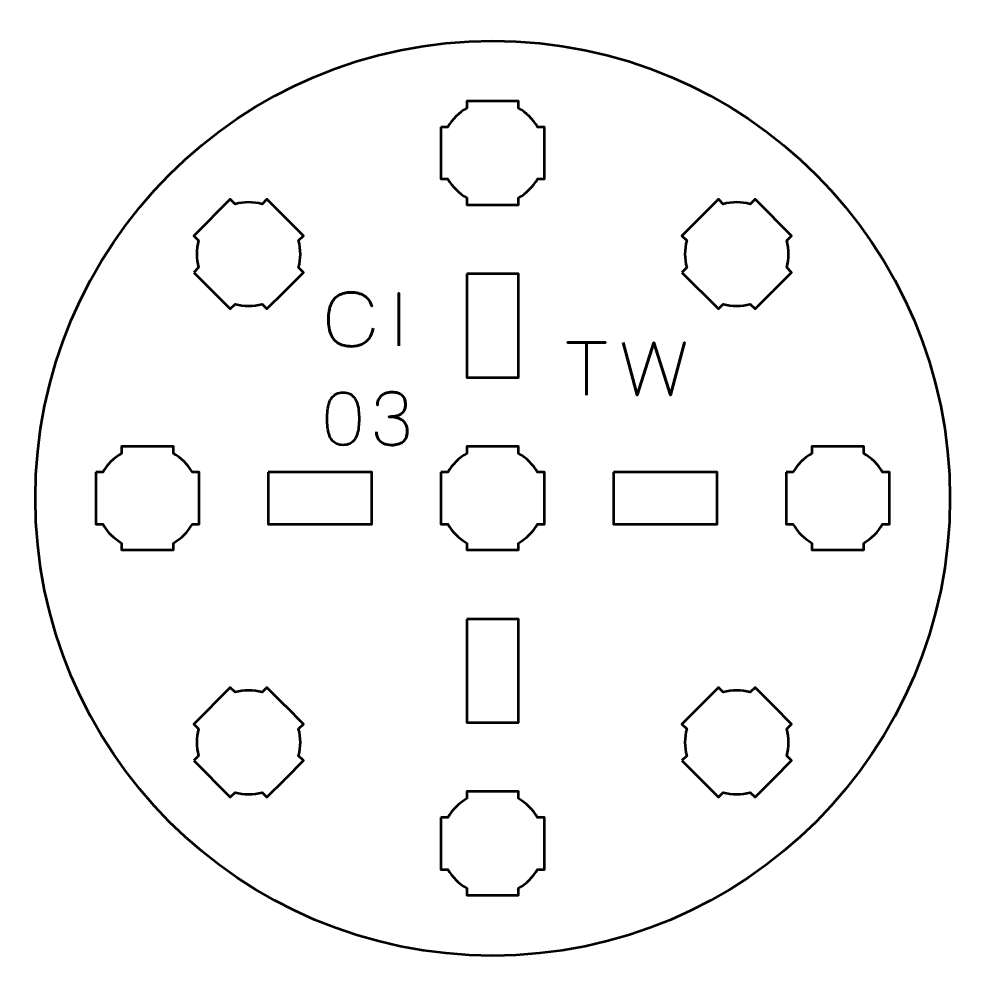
# Model space of a CAD drawing. Header units: centimetres. Extents: x -21 to 0, y -29.7 to 0.
# Drawn here: x -17.14 to -11.6, y -17.19 to -11.67 of the extents above; entities that cross this region are included whole.
import ezdxf

# ---------------------------------------------------------------- set-up
doc = ezdxf.new("R2010")
doc.units = ezdxf.units.CM
doc.header["$MEASUREMENT"] = 0
doc.layers.add('Layer 1', color=7, linetype='Continuous')

msp = doc.modelspace()

# ---------------------------------------------------------------- linework, layer by layer
at = {"layer": 'Layer 1', "color": 3, "lineweight": 53}
msp.add_ellipse((-14.40001, -14.44997), major_axis=(0, 2.65), ratio=1, dxfattribs=at)
at = {"layer": 'Layer 1', "color": 1, "lineweight": 53}
msp.add_open_spline([(-21.00003, -29.19995), (-21.00003, -29.19995), (-21.00003, -2.29992), (-21.00003, -2.29992), (-21.00003, -2.29992), (-21.00003, -2.21709), (-20.93286, -2.14992), (-20.85003, -2.14992), (-20.85003, -2.14992), (-20.7672, -2.14992), (-20.70003, -2.08275), (-20.70003, -1.99992), (-20.70003, -1.99992), (-20.70003, -1.91709), (-20.7672, -1.84992), (-20.85003, -1.84992), (-20.85003, -1.84992), (-20.93286, -1.84992), (-21.00003, -1.78275), (-21.00003, -1.69992), (-21.00003, -1.69992), (-21.00003, -1.61709), (-20.93286, -1.54992), (-20.85003, -1.54992), (-20.85003, -1.54992), (-20.7672, -1.54992), (-20.70003, -1.48275), (-20.70003, -1.39992), (-20.70003, -1.39992), (-20.70003, -1.31709), (-20.7672, -1.24992), (-20.85003, -1.24992), (-20.85003, -1.24992), (-20.93286, -1.24992), (-21.00003, -1.18275), (-21.00003, -1.09992), (-21.00003, -1.09992), (-21.00003, -1.09992), (-21.00003, -0.49992), (-21.00003, -0.49992), (-21.00003, -0.49992), (-21.00003, -0.22295), (-20.77694, 0.00004), (-20.49994, 0.00004), (-20.49994, 0.00004), (-20.49994, 0.00004), (-0.50008, 0.00004), (-0.50008, 0.00004), (-0.50008, 0.00004), (-0.22294, 0.00004), (0.00002, -0.22295), (0.00002, -0.49992), (0.00002, -0.49992), (0.00002, -0.49992), (0.00002, -29.19995), (0.00002, -29.19995), (0.00002, -29.19995), (0.00002, -29.47695), (-0.22294, -29.70004), (-0.50008, -29.70004), (-0.50008, -29.70004), (-0.50008, -29.70004), (-20.49994, -29.70004), (-20.49994, -29.70004), (-20.49994, -29.70004), (-20.77694, -29.70004), (-21.00003, -29.47695), (-21.00003, -29.19995)], degree=3, knots=[0, 0, 0, 0, 0.0588235, 0.0588235, 0.0588235, 0.0588235, 0.1176471, 0.1176471, 0.1176471, 0.1176471, 0.1764706, 0.1764706, 0.1764706, 0.1764706, 0.2352941, 0.2352941, 0.2352941, 0.2352941, 0.2941176, 0.2941176, 0.2941176, 0.2941176, 0.3529412, 0.3529412, 0.3529412, 0.3529412, 0.4117647, 0.4117647, 0.4117647, 0.4117647, 0.4705882, 0.4705882, 0.4705882, 0.4705882, 0.5294118, 0.5294118, 0.5294118, 0.5294118, 0.5882353, 0.5882353, 0.5882353, 0.5882353, 0.6470588, 0.6470588, 0.6470588, 0.6470588, 0.7058824, 0.7058824, 0.7058824, 0.7058824, 0.7647059, 0.7647059, 0.7647059, 0.7647059, 0.8235294, 0.8235294, 0.8235294, 0.8235294, 0.8823529, 0.8823529, 0.8823529, 0.8823529, 0.9411765, 0.9411765, 0.9411765, 0.9411765, 1, 1, 1, 1], dxfattribs=at)
at = {"layer": 'Layer 1', "lineweight": 53}
for points, knots in [([(-14.70001, -12.29991), (-14.70001, -12.29991), (-14.65981, -12.29991), (-14.65981, -12.29991), (-14.65981, -12.29991), (-14.63348, -12.25439), (-14.59552, -12.21646), (-14.55001, -12.19013), (-14.55001, -12.19013), (-14.55001, -12.19013), (-14.55001, -12.14991), (-14.55001, -12.14991), (-14.55001, -12.14991), (-14.55001, -12.14991), (-14.25001, -12.14991), (-14.25001, -12.14991), (-14.25001, -12.14991), (-14.25001, -12.14991), (-14.25001, -12.1901), (-14.25001, -12.1901), (-14.25001, -12.1901), (-14.20448, -12.21643), (-14.16649, -12.25438), (-14.14013, -12.29991), (-14.14013, -12.29991), (-14.14013, -12.29991), (-14.10001, -12.29991), (-14.10001, -12.29991), (-14.10001, -12.29991), (-14.10001, -12.29991), (-14.10001, -12.44533), (-14.10001, -12.44533), (-14.10001, -12.44533), (-14.10001, -12.44533), (-14.09995, -12.44998), (-14.09995, -12.44998), (-14.09995, -12.44998), (-14.09995, -12.44998), (-14.10001, -12.45462), (-14.10001, -12.45462), (-14.10001, -12.45462), (-14.10001, -12.45462), (-14.10001, -12.59991), (-14.10001, -12.59991), (-14.10001, -12.59991), (-14.10001, -12.59991), (-14.14008, -12.59991), (-14.14008, -12.59991), (-14.14008, -12.59991), (-14.16643, -12.64548), (-14.20443, -12.68349), (-14.25001, -12.70985), (-14.25001, -12.70985), (-14.25001, -12.70985), (-14.25001, -12.74991), (-14.25001, -12.74991), (-14.25001, -12.74991), (-14.25001, -12.74991), (-14.39329, -12.74991), (-14.39329, -12.74991), (-14.39329, -12.74991), (-14.39329, -12.74991), (-14.39996, -12.74999), (-14.39996, -12.74999), (-14.39996, -12.74999), (-14.39996, -12.74999), (-14.40664, -12.74991), (-14.40664, -12.74991), (-14.40664, -12.74991), (-14.40664, -12.74991), (-14.55001, -12.74991), (-14.55001, -12.74991), (-14.55001, -12.74991), (-14.55001, -12.74991), (-14.55001, -12.70981), (-14.55001, -12.70981), (-14.55001, -12.70981), (-14.59555, -12.68345), (-14.63353, -12.64546), (-14.65986, -12.59991), (-14.65986, -12.59991), (-14.65986, -12.59991), (-14.70001, -12.59991), (-14.70001, -12.59991), (-14.70001, -12.59991), (-14.70001, -12.59991), (-14.70001, -12.29991), (-14.70001, -12.29991)], [0, 0, 0, 0, 0.0454545, 0.0454545, 0.0454545, 0.0454545, 0.0909091, 0.0909091, 0.0909091, 0.0909091, 0.1363636, 0.1363636, 0.1363636, 0.1363636, 0.1818182, 0.1818182, 0.1818182, 0.1818182, 0.2272727, 0.2272727, 0.2272727, 0.2272727, 0.2727273, 0.2727273, 0.2727273, 0.2727273, 0.3181818, 0.3181818, 0.3181818, 0.3181818, 0.3636364, 0.3636364, 0.3636364, 0.3636364, 0.4090909, 0.4090909, 0.4090909, 0.4090909, 0.4545455, 0.4545455, 0.4545455, 0.4545455, 0.5, 0.5, 0.5, 0.5, 0.5454545, 0.5454545, 0.5454545, 0.5454545, 0.5909091, 0.5909091, 0.5909091, 0.5909091, 0.6363636, 0.6363636, 0.6363636, 0.6363636, 0.6818182, 0.6818182, 0.6818182, 0.6818182, 0.7272727, 0.7272727, 0.7272727, 0.7272727, 0.7727273, 0.7727273, 0.7727273, 0.7727273, 0.8181818, 0.8181818, 0.8181818, 0.8181818, 0.8636364, 0.8636364, 0.8636364, 0.8636364, 0.9090909, 0.9090909, 0.9090909, 0.9090909, 0.9545455, 0.9545455, 0.9545455, 0.9545455, 1, 1, 1, 1]), ([(-16.13244, -13.1418), (-16.13244, -13.1418), (-16.10402, -13.11337), (-16.10402, -13.11337), (-16.10402, -13.11337), (-16.11758, -13.06256), (-16.11756, -13.0089), (-16.104, -12.9581), (-16.104, -12.9581), (-16.104, -12.9581), (-16.13244, -12.92966), (-16.13244, -12.92966), (-16.13244, -12.92966), (-16.13244, -12.92966), (-15.92031, -12.71753), (-15.92031, -12.71753), (-15.92031, -12.71753), (-15.92031, -12.71753), (-15.89189, -12.74595), (-15.89189, -12.74595), (-15.89189, -12.74595), (-15.84108, -12.73237), (-15.78738, -12.73235), (-15.73655, -12.7459), (-15.73655, -12.7459), (-15.73655, -12.7459), (-15.70818, -12.71753), (-15.70818, -12.71753), (-15.70818, -12.71753), (-15.70818, -12.71753), (-15.60535, -12.82036), (-15.60535, -12.82036), (-15.60535, -12.82036), (-15.60535, -12.82036), (-15.60202, -12.8236), (-15.60202, -12.8236), (-15.60202, -12.8236), (-15.60202, -12.8236), (-15.59878, -12.82693), (-15.59878, -12.82693), (-15.59878, -12.82693), (-15.59878, -12.82693), (-15.49605, -12.92966), (-15.49605, -12.92966), (-15.49605, -12.92966), (-15.49605, -12.92966), (-15.52438, -12.958), (-15.52438, -12.958), (-15.52438, -12.958), (-15.51079, -13.00885), (-15.51078, -13.0626), (-15.52437, -13.11347), (-15.52437, -13.11347), (-15.52437, -13.11347), (-15.49605, -13.1418), (-15.49605, -13.1418), (-15.49605, -13.1418), (-15.49605, -13.1418), (-15.59736, -13.24311), (-15.59736, -13.24311), (-15.59736, -13.24311), (-15.59736, -13.24311), (-15.60202, -13.24788), (-15.60202, -13.24788), (-15.60202, -13.24788), (-15.60202, -13.24788), (-15.6068, -13.25255), (-15.6068, -13.25255), (-15.6068, -13.25255), (-15.6068, -13.25255), (-15.70818, -13.35393), (-15.70818, -13.35393), (-15.70818, -13.35393), (-15.70818, -13.35393), (-15.73653, -13.32557), (-15.73653, -13.32557), (-15.73653, -13.32557), (-15.78737, -13.33913), (-15.84109, -13.33913), (-15.89192, -13.32554), (-15.89192, -13.32554), (-15.89192, -13.32554), (-15.92031, -13.35393), (-15.92031, -13.35393), (-15.92031, -13.35393), (-15.92031, -13.35393), (-16.13244, -13.1418), (-16.13244, -13.1418)], [0, 0, 0, 0, 0.0454545, 0.0454545, 0.0454545, 0.0454545, 0.0909091, 0.0909091, 0.0909091, 0.0909091, 0.1363636, 0.1363636, 0.1363636, 0.1363636, 0.1818182, 0.1818182, 0.1818182, 0.1818182, 0.2272727, 0.2272727, 0.2272727, 0.2272727, 0.2727273, 0.2727273, 0.2727273, 0.2727273, 0.3181818, 0.3181818, 0.3181818, 0.3181818, 0.3636364, 0.3636364, 0.3636364, 0.3636364, 0.4090909, 0.4090909, 0.4090909, 0.4090909, 0.4545455, 0.4545455, 0.4545455, 0.4545455, 0.5, 0.5, 0.5, 0.5, 0.5454545, 0.5454545, 0.5454545, 0.5454545, 0.5909091, 0.5909091, 0.5909091, 0.5909091, 0.6363636, 0.6363636, 0.6363636, 0.6363636, 0.6818182, 0.6818182, 0.6818182, 0.6818182, 0.7272727, 0.7272727, 0.7272727, 0.7272727, 0.7727273, 0.7727273, 0.7727273, 0.7727273, 0.8181818, 0.8181818, 0.8181818, 0.8181818, 0.8636364, 0.8636364, 0.8636364, 0.8636364, 0.9090909, 0.9090909, 0.9090909, 0.9090909, 0.9545455, 0.9545455, 0.9545455, 0.9545455, 1, 1, 1, 1]), ([(-13.30401, -13.1418), (-13.30401, -13.1418), (-13.27559, -13.11337), (-13.27559, -13.11337), (-13.27559, -13.11337), (-13.28916, -13.06256), (-13.28914, -13.0089), (-13.27557, -12.9581), (-13.27557, -12.9581), (-13.27557, -12.9581), (-13.30401, -12.92966), (-13.30401, -12.92966), (-13.30401, -12.92966), (-13.30401, -12.92966), (-13.09188, -12.71753), (-13.09188, -12.71753), (-13.09188, -12.71753), (-13.09188, -12.71753), (-13.06346, -12.74595), (-13.06346, -12.74595), (-13.06346, -12.74595), (-13.01265, -12.73237), (-12.95895, -12.73235), (-12.90812, -12.7459), (-12.90812, -12.7459), (-12.90812, -12.7459), (-12.87975, -12.71753), (-12.87975, -12.71753), (-12.87975, -12.71753), (-12.87975, -12.71753), (-12.77692, -12.82036), (-12.77692, -12.82036), (-12.77692, -12.82036), (-12.77692, -12.82036), (-12.77359, -12.8236), (-12.77359, -12.8236), (-12.77359, -12.8236), (-12.77359, -12.8236), (-12.77035, -12.82693), (-12.77035, -12.82693), (-12.77035, -12.82693), (-12.77035, -12.82693), (-12.66762, -12.92966), (-12.66762, -12.92966), (-12.66762, -12.92966), (-12.66762, -12.92966), (-12.69595, -12.958), (-12.69595, -12.958), (-12.69595, -12.958), (-12.68236, -13.00885), (-12.68235, -13.0626), (-12.69594, -13.11347), (-12.69594, -13.11347), (-12.69594, -13.11347), (-12.66762, -13.1418), (-12.66762, -13.1418), (-12.66762, -13.1418), (-12.66762, -13.1418), (-12.76893, -13.24311), (-12.76893, -13.24311), (-12.76893, -13.24311), (-12.76893, -13.24311), (-12.77359, -13.24788), (-12.77359, -13.24788), (-12.77359, -13.24788), (-12.77359, -13.24788), (-12.77837, -13.25255), (-12.77837, -13.25255), (-12.77837, -13.25255), (-12.77837, -13.25255), (-12.87975, -13.35393), (-12.87975, -13.35393), (-12.87975, -13.35393), (-12.87975, -13.35393), (-12.9081, -13.32557), (-12.9081, -13.32557), (-12.9081, -13.32557), (-12.95895, -13.33913), (-13.01266, -13.33913), (-13.06349, -13.32554), (-13.06349, -13.32554), (-13.06349, -13.32554), (-13.09188, -13.35393), (-13.09188, -13.35393), (-13.09188, -13.35393), (-13.09188, -13.35393), (-13.30401, -13.1418), (-13.30401, -13.1418)], [0, 0, 0, 0, 0.0454545, 0.0454545, 0.0454545, 0.0454545, 0.0909091, 0.0909091, 0.0909091, 0.0909091, 0.1363636, 0.1363636, 0.1363636, 0.1363636, 0.1818182, 0.1818182, 0.1818182, 0.1818182, 0.2272727, 0.2272727, 0.2272727, 0.2272727, 0.2727273, 0.2727273, 0.2727273, 0.2727273, 0.3181818, 0.3181818, 0.3181818, 0.3181818, 0.3636364, 0.3636364, 0.3636364, 0.3636364, 0.4090909, 0.4090909, 0.4090909, 0.4090909, 0.4545455, 0.4545455, 0.4545455, 0.4545455, 0.5, 0.5, 0.5, 0.5, 0.5454545, 0.5454545, 0.5454545, 0.5454545, 0.5909091, 0.5909091, 0.5909091, 0.5909091, 0.6363636, 0.6363636, 0.6363636, 0.6363636, 0.6818182, 0.6818182, 0.6818182, 0.6818182, 0.7272727, 0.7272727, 0.7272727, 0.7272727, 0.7727273, 0.7727273, 0.7727273, 0.7727273, 0.8181818, 0.8181818, 0.8181818, 0.8181818, 0.8636364, 0.8636364, 0.8636364, 0.8636364, 0.9090909, 0.9090909, 0.9090909, 0.9090909, 0.9545455, 0.9545455, 0.9545455, 0.9545455, 1, 1, 1, 1]), ([(-14.55005, -13.14988), (-14.55005, -13.14988), (-14.25005, -13.14988), (-14.25005, -13.14988), (-14.25005, -13.14988), (-14.25005, -13.14988), (-14.25005, -13.74989), (-14.25005, -13.74989), (-14.25005, -13.74989), (-14.25005, -13.74989), (-14.55005, -13.74989), (-14.55005, -13.74989), (-14.55005, -13.74989), (-14.55005, -13.74989), (-14.55005, -13.14988), (-14.55005, -13.14988)], [0, 0, 0, 0, 0.25, 0.25, 0.25, 0.25, 0.5, 0.5, 0.5, 0.5, 0.75, 0.75, 0.75, 0.75, 1, 1, 1, 1]), ([(-16.70001, -14.29991), (-16.70001, -14.29991), (-16.65981, -14.29991), (-16.65981, -14.29991), (-16.65981, -14.29991), (-16.63348, -14.25439), (-16.59552, -14.21646), (-16.55001, -14.19013), (-16.55001, -14.19013), (-16.55001, -14.19013), (-16.55001, -14.14991), (-16.55001, -14.14991), (-16.55001, -14.14991), (-16.55001, -14.14991), (-16.25001, -14.14991), (-16.25001, -14.14991), (-16.25001, -14.14991), (-16.25001, -14.14991), (-16.25001, -14.1901), (-16.25001, -14.1901), (-16.25001, -14.1901), (-16.20448, -14.21643), (-16.16649, -14.25438), (-16.14013, -14.29991), (-16.14013, -14.29991), (-16.14013, -14.29991), (-16.10001, -14.29991), (-16.10001, -14.29991), (-16.10001, -14.29991), (-16.10001, -14.29991), (-16.10001, -14.44533), (-16.10001, -14.44533), (-16.10001, -14.44533), (-16.10001, -14.44533), (-16.09995, -14.44998), (-16.09995, -14.44998), (-16.09995, -14.44998), (-16.09995, -14.44998), (-16.10001, -14.45462), (-16.10001, -14.45462), (-16.10001, -14.45462), (-16.10001, -14.45462), (-16.10001, -14.59991), (-16.10001, -14.59991), (-16.10001, -14.59991), (-16.10001, -14.59991), (-16.14008, -14.59991), (-16.14008, -14.59991), (-16.14008, -14.59991), (-16.16643, -14.64548), (-16.20443, -14.68349), (-16.25001, -14.70985), (-16.25001, -14.70985), (-16.25001, -14.70985), (-16.25001, -14.74991), (-16.25001, -14.74991), (-16.25001, -14.74991), (-16.25001, -14.74991), (-16.39329, -14.74991), (-16.39329, -14.74991), (-16.39329, -14.74991), (-16.39329, -14.74991), (-16.39996, -14.74999), (-16.39996, -14.74999), (-16.39996, -14.74999), (-16.39996, -14.74999), (-16.40664, -14.74991), (-16.40664, -14.74991), (-16.40664, -14.74991), (-16.40664, -14.74991), (-16.55001, -14.74991), (-16.55001, -14.74991), (-16.55001, -14.74991), (-16.55001, -14.74991), (-16.55001, -14.70981), (-16.55001, -14.70981), (-16.55001, -14.70981), (-16.59555, -14.68345), (-16.63353, -14.64546), (-16.65986, -14.59991), (-16.65986, -14.59991), (-16.65986, -14.59991), (-16.70001, -14.59991), (-16.70001, -14.59991), (-16.70001, -14.59991), (-16.70001, -14.59991), (-16.70001, -14.29991), (-16.70001, -14.29991)], [0, 0, 0, 0, 0.0454545, 0.0454545, 0.0454545, 0.0454545, 0.0909091, 0.0909091, 0.0909091, 0.0909091, 0.1363636, 0.1363636, 0.1363636, 0.1363636, 0.1818182, 0.1818182, 0.1818182, 0.1818182, 0.2272727, 0.2272727, 0.2272727, 0.2272727, 0.2727273, 0.2727273, 0.2727273, 0.2727273, 0.3181818, 0.3181818, 0.3181818, 0.3181818, 0.3636364, 0.3636364, 0.3636364, 0.3636364, 0.4090909, 0.4090909, 0.4090909, 0.4090909, 0.4545455, 0.4545455, 0.4545455, 0.4545455, 0.5, 0.5, 0.5, 0.5, 0.5454545, 0.5454545, 0.5454545, 0.5454545, 0.5909091, 0.5909091, 0.5909091, 0.5909091, 0.6363636, 0.6363636, 0.6363636, 0.6363636, 0.6818182, 0.6818182, 0.6818182, 0.6818182, 0.7272727, 0.7272727, 0.7272727, 0.7272727, 0.7727273, 0.7727273, 0.7727273, 0.7727273, 0.8181818, 0.8181818, 0.8181818, 0.8181818, 0.8636364, 0.8636364, 0.8636364, 0.8636364, 0.9090909, 0.9090909, 0.9090909, 0.9090909, 0.9545455, 0.9545455, 0.9545455, 0.9545455, 1, 1, 1, 1]), ([(-14.70001, -14.29991), (-14.70001, -14.29991), (-14.65981, -14.29991), (-14.65981, -14.29991), (-14.65981, -14.29991), (-14.63348, -14.25439), (-14.59552, -14.21646), (-14.55001, -14.19013), (-14.55001, -14.19013), (-14.55001, -14.19013), (-14.55001, -14.14991), (-14.55001, -14.14991), (-14.55001, -14.14991), (-14.55001, -14.14991), (-14.25001, -14.14991), (-14.25001, -14.14991), (-14.25001, -14.14991), (-14.25001, -14.14991), (-14.25001, -14.1901), (-14.25001, -14.1901), (-14.25001, -14.1901), (-14.20448, -14.21643), (-14.16649, -14.25438), (-14.14013, -14.29991), (-14.14013, -14.29991), (-14.14013, -14.29991), (-14.10001, -14.29991), (-14.10001, -14.29991), (-14.10001, -14.29991), (-14.10001, -14.29991), (-14.10001, -14.44533), (-14.10001, -14.44533), (-14.10001, -14.44533), (-14.10001, -14.44533), (-14.09995, -14.44998), (-14.09995, -14.44998), (-14.09995, -14.44998), (-14.09995, -14.44998), (-14.10001, -14.45462), (-14.10001, -14.45462), (-14.10001, -14.45462), (-14.10001, -14.45462), (-14.10001, -14.59991), (-14.10001, -14.59991), (-14.10001, -14.59991), (-14.10001, -14.59991), (-14.14008, -14.59991), (-14.14008, -14.59991), (-14.14008, -14.59991), (-14.16643, -14.64548), (-14.20443, -14.68349), (-14.25001, -14.70985), (-14.25001, -14.70985), (-14.25001, -14.70985), (-14.25001, -14.74991), (-14.25001, -14.74991), (-14.25001, -14.74991), (-14.25001, -14.74991), (-14.39329, -14.74991), (-14.39329, -14.74991), (-14.39329, -14.74991), (-14.39329, -14.74991), (-14.39996, -14.74999), (-14.39996, -14.74999), (-14.39996, -14.74999), (-14.39996, -14.74999), (-14.40664, -14.74991), (-14.40664, -14.74991), (-14.40664, -14.74991), (-14.40664, -14.74991), (-14.55001, -14.74991), (-14.55001, -14.74991), (-14.55001, -14.74991), (-14.55001, -14.74991), (-14.55001, -14.70981), (-14.55001, -14.70981), (-14.55001, -14.70981), (-14.59555, -14.68345), (-14.63353, -14.64546), (-14.65986, -14.59991), (-14.65986, -14.59991), (-14.65986, -14.59991), (-14.70001, -14.59991), (-14.70001, -14.59991), (-14.70001, -14.59991), (-14.70001, -14.59991), (-14.70001, -14.29991), (-14.70001, -14.29991)], [0, 0, 0, 0, 0.0454545, 0.0454545, 0.0454545, 0.0454545, 0.0909091, 0.0909091, 0.0909091, 0.0909091, 0.1363636, 0.1363636, 0.1363636, 0.1363636, 0.1818182, 0.1818182, 0.1818182, 0.1818182, 0.2272727, 0.2272727, 0.2272727, 0.2272727, 0.2727273, 0.2727273, 0.2727273, 0.2727273, 0.3181818, 0.3181818, 0.3181818, 0.3181818, 0.3636364, 0.3636364, 0.3636364, 0.3636364, 0.4090909, 0.4090909, 0.4090909, 0.4090909, 0.4545455, 0.4545455, 0.4545455, 0.4545455, 0.5, 0.5, 0.5, 0.5, 0.5454545, 0.5454545, 0.5454545, 0.5454545, 0.5909091, 0.5909091, 0.5909091, 0.5909091, 0.6363636, 0.6363636, 0.6363636, 0.6363636, 0.6818182, 0.6818182, 0.6818182, 0.6818182, 0.7272727, 0.7272727, 0.7272727, 0.7272727, 0.7727273, 0.7727273, 0.7727273, 0.7727273, 0.8181818, 0.8181818, 0.8181818, 0.8181818, 0.8636364, 0.8636364, 0.8636364, 0.8636364, 0.9090909, 0.9090909, 0.9090909, 0.9090909, 0.9545455, 0.9545455, 0.9545455, 0.9545455, 1, 1, 1, 1]), ([(-12.70001, -14.29991), (-12.70001, -14.29991), (-12.65981, -14.29991), (-12.65981, -14.29991), (-12.65981, -14.29991), (-12.63348, -14.25439), (-12.59552, -14.21646), (-12.55001, -14.19013), (-12.55001, -14.19013), (-12.55001, -14.19013), (-12.55001, -14.14991), (-12.55001, -14.14991), (-12.55001, -14.14991), (-12.55001, -14.14991), (-12.25001, -14.14991), (-12.25001, -14.14991), (-12.25001, -14.14991), (-12.25001, -14.14991), (-12.25001, -14.1901), (-12.25001, -14.1901), (-12.25001, -14.1901), (-12.20448, -14.21643), (-12.16649, -14.25438), (-12.14013, -14.29991), (-12.14013, -14.29991), (-12.14013, -14.29991), (-12.10001, -14.29991), (-12.10001, -14.29991), (-12.10001, -14.29991), (-12.10001, -14.29991), (-12.10001, -14.44533), (-12.10001, -14.44533), (-12.10001, -14.44533), (-12.10001, -14.44533), (-12.09995, -14.44998), (-12.09995, -14.44998), (-12.09995, -14.44998), (-12.09995, -14.44998), (-12.10001, -14.45462), (-12.10001, -14.45462), (-12.10001, -14.45462), (-12.10001, -14.45462), (-12.10001, -14.59991), (-12.10001, -14.59991), (-12.10001, -14.59991), (-12.10001, -14.59991), (-12.14008, -14.59991), (-12.14008, -14.59991), (-12.14008, -14.59991), (-12.16643, -14.64548), (-12.20443, -14.68349), (-12.25001, -14.70985), (-12.25001, -14.70985), (-12.25001, -14.70985), (-12.25001, -14.74991), (-12.25001, -14.74991), (-12.25001, -14.74991), (-12.25001, -14.74991), (-12.39329, -14.74991), (-12.39329, -14.74991), (-12.39329, -14.74991), (-12.39329, -14.74991), (-12.39996, -14.74999), (-12.39996, -14.74999), (-12.39996, -14.74999), (-12.39996, -14.74999), (-12.40664, -14.74991), (-12.40664, -14.74991), (-12.40664, -14.74991), (-12.40664, -14.74991), (-12.55001, -14.74991), (-12.55001, -14.74991), (-12.55001, -14.74991), (-12.55001, -14.74991), (-12.55001, -14.70981), (-12.55001, -14.70981), (-12.55001, -14.70981), (-12.59555, -14.68345), (-12.63353, -14.64546), (-12.65986, -14.59991), (-12.65986, -14.59991), (-12.65986, -14.59991), (-12.70001, -14.59991), (-12.70001, -14.59991), (-12.70001, -14.59991), (-12.70001, -14.59991), (-12.70001, -14.29991), (-12.70001, -14.29991)], [0, 0, 0, 0, 0.0454545, 0.0454545, 0.0454545, 0.0454545, 0.0909091, 0.0909091, 0.0909091, 0.0909091, 0.1363636, 0.1363636, 0.1363636, 0.1363636, 0.1818182, 0.1818182, 0.1818182, 0.1818182, 0.2272727, 0.2272727, 0.2272727, 0.2272727, 0.2727273, 0.2727273, 0.2727273, 0.2727273, 0.3181818, 0.3181818, 0.3181818, 0.3181818, 0.3636364, 0.3636364, 0.3636364, 0.3636364, 0.4090909, 0.4090909, 0.4090909, 0.4090909, 0.4545455, 0.4545455, 0.4545455, 0.4545455, 0.5, 0.5, 0.5, 0.5, 0.5454545, 0.5454545, 0.5454545, 0.5454545, 0.5909091, 0.5909091, 0.5909091, 0.5909091, 0.6363636, 0.6363636, 0.6363636, 0.6363636, 0.6818182, 0.6818182, 0.6818182, 0.6818182, 0.7272727, 0.7272727, 0.7272727, 0.7272727, 0.7727273, 0.7727273, 0.7727273, 0.7727273, 0.8181818, 0.8181818, 0.8181818, 0.8181818, 0.8636364, 0.8636364, 0.8636364, 0.8636364, 0.9090909, 0.9090909, 0.9090909, 0.9090909, 0.9545455, 0.9545455, 0.9545455, 0.9545455, 1, 1, 1, 1]), ([(-15.7, -14.29983), (-15.7, -14.29983), (-15.09999, -14.29983), (-15.09999, -14.29983), (-15.09999, -14.29983), (-15.09999, -14.29983), (-15.09999, -14.59983), (-15.09999, -14.59983), (-15.09999, -14.59983), (-15.09999, -14.59983), (-15.7, -14.59983), (-15.7, -14.59983), (-15.7, -14.59983), (-15.7, -14.59983), (-15.7, -14.29983), (-15.7, -14.29983)], [0, 0, 0, 0, 0.25, 0.25, 0.25, 0.25, 0.5, 0.5, 0.5, 0.5, 0.75, 0.75, 0.75, 0.75, 1, 1, 1, 1]), ([(-13.69993, -14.29983), (-13.69993, -14.29983), (-13.09993, -14.29983), (-13.09993, -14.29983), (-13.09993, -14.29983), (-13.09993, -14.29983), (-13.09993, -14.59983), (-13.09993, -14.59983), (-13.09993, -14.59983), (-13.09993, -14.59983), (-13.69993, -14.59983), (-13.69993, -14.59983), (-13.69993, -14.59983), (-13.69993, -14.59983), (-13.69993, -14.29983), (-13.69993, -14.29983)], [0, 0, 0, 0, 0.25, 0.25, 0.25, 0.25, 0.5, 0.5, 0.5, 0.5, 0.75, 0.75, 0.75, 0.75, 1, 1, 1, 1]), ([(-14.55005, -15.14995), (-14.55005, -15.14995), (-14.25005, -15.14995), (-14.25005, -15.14995), (-14.25005, -15.14995), (-14.25005, -15.14995), (-14.25005, -15.74995), (-14.25005, -15.74995), (-14.25005, -15.74995), (-14.25005, -15.74995), (-14.55005, -15.74995), (-14.55005, -15.74995), (-14.55005, -15.74995), (-14.55005, -15.74995), (-14.55005, -15.14995), (-14.55005, -15.14995)], [0, 0, 0, 0, 0.25, 0.25, 0.25, 0.25, 0.5, 0.5, 0.5, 0.5, 0.75, 0.75, 0.75, 0.75, 1, 1, 1, 1]), ([(-16.13244, -15.97022), (-16.13244, -15.97022), (-16.10402, -15.9418), (-16.10402, -15.9418), (-16.10402, -15.9418), (-16.11758, -15.89099), (-16.11756, -15.83733), (-16.104, -15.78653), (-16.104, -15.78653), (-16.104, -15.78653), (-16.13244, -15.75809), (-16.13244, -15.75809), (-16.13244, -15.75809), (-16.13244, -15.75809), (-15.92031, -15.54596), (-15.92031, -15.54596), (-15.92031, -15.54596), (-15.92031, -15.54596), (-15.89189, -15.57438), (-15.89189, -15.57438), (-15.89189, -15.57438), (-15.84108, -15.5608), (-15.78738, -15.56077), (-15.73655, -15.57433), (-15.73655, -15.57433), (-15.73655, -15.57433), (-15.70818, -15.54596), (-15.70818, -15.54596), (-15.70818, -15.54596), (-15.70818, -15.54596), (-15.60535, -15.64879), (-15.60535, -15.64879), (-15.60535, -15.64879), (-15.60535, -15.64879), (-15.60202, -15.65203), (-15.60202, -15.65203), (-15.60202, -15.65203), (-15.60202, -15.65203), (-15.59878, -15.65535), (-15.59878, -15.65535), (-15.59878, -15.65535), (-15.59878, -15.65535), (-15.49605, -15.75809), (-15.49605, -15.75809), (-15.49605, -15.75809), (-15.49605, -15.75809), (-15.52438, -15.78642), (-15.52438, -15.78642), (-15.52438, -15.78642), (-15.51079, -15.83728), (-15.51078, -15.89103), (-15.52437, -15.9419), (-15.52437, -15.9419), (-15.52437, -15.9419), (-15.49605, -15.97022), (-15.49605, -15.97022), (-15.49605, -15.97022), (-15.49605, -15.97022), (-15.59736, -16.07154), (-15.59736, -16.07154), (-15.59736, -16.07154), (-15.59736, -16.07154), (-15.60202, -16.07631), (-15.60202, -16.07631), (-15.60202, -16.07631), (-15.60202, -16.07631), (-15.6068, -16.08098), (-15.6068, -16.08098), (-15.6068, -16.08098), (-15.6068, -16.08098), (-15.70818, -16.18235), (-15.70818, -16.18235), (-15.70818, -16.18235), (-15.70818, -16.18235), (-15.73653, -16.154), (-15.73653, -16.154), (-15.73653, -16.154), (-15.78737, -16.16756), (-15.84109, -16.16755), (-15.89192, -16.15396), (-15.89192, -16.15396), (-15.89192, -16.15396), (-15.92031, -16.18235), (-15.92031, -16.18235), (-15.92031, -16.18235), (-15.92031, -16.18235), (-16.13244, -15.97022), (-16.13244, -15.97022)], [0, 0, 0, 0, 0.0454545, 0.0454545, 0.0454545, 0.0454545, 0.0909091, 0.0909091, 0.0909091, 0.0909091, 0.1363636, 0.1363636, 0.1363636, 0.1363636, 0.1818182, 0.1818182, 0.1818182, 0.1818182, 0.2272727, 0.2272727, 0.2272727, 0.2272727, 0.2727273, 0.2727273, 0.2727273, 0.2727273, 0.3181818, 0.3181818, 0.3181818, 0.3181818, 0.3636364, 0.3636364, 0.3636364, 0.3636364, 0.4090909, 0.4090909, 0.4090909, 0.4090909, 0.4545455, 0.4545455, 0.4545455, 0.4545455, 0.5, 0.5, 0.5, 0.5, 0.5454545, 0.5454545, 0.5454545, 0.5454545, 0.5909091, 0.5909091, 0.5909091, 0.5909091, 0.6363636, 0.6363636, 0.6363636, 0.6363636, 0.6818182, 0.6818182, 0.6818182, 0.6818182, 0.7272727, 0.7272727, 0.7272727, 0.7272727, 0.7727273, 0.7727273, 0.7727273, 0.7727273, 0.8181818, 0.8181818, 0.8181818, 0.8181818, 0.8636364, 0.8636364, 0.8636364, 0.8636364, 0.9090909, 0.9090909, 0.9090909, 0.9090909, 0.9545455, 0.9545455, 0.9545455, 0.9545455, 1, 1, 1, 1]), ([(-13.30401, -15.97022), (-13.30401, -15.97022), (-13.27559, -15.9418), (-13.27559, -15.9418), (-13.27559, -15.9418), (-13.28916, -15.89099), (-13.28914, -15.83733), (-13.27557, -15.78653), (-13.27557, -15.78653), (-13.27557, -15.78653), (-13.30401, -15.75809), (-13.30401, -15.75809), (-13.30401, -15.75809), (-13.30401, -15.75809), (-13.09188, -15.54596), (-13.09188, -15.54596), (-13.09188, -15.54596), (-13.09188, -15.54596), (-13.06346, -15.57438), (-13.06346, -15.57438), (-13.06346, -15.57438), (-13.01265, -15.5608), (-12.95895, -15.56077), (-12.90812, -15.57433), (-12.90812, -15.57433), (-12.90812, -15.57433), (-12.87975, -15.54596), (-12.87975, -15.54596), (-12.87975, -15.54596), (-12.87975, -15.54596), (-12.77692, -15.64879), (-12.77692, -15.64879), (-12.77692, -15.64879), (-12.77692, -15.64879), (-12.77359, -15.65203), (-12.77359, -15.65203), (-12.77359, -15.65203), (-12.77359, -15.65203), (-12.77035, -15.65535), (-12.77035, -15.65535), (-12.77035, -15.65535), (-12.77035, -15.65535), (-12.66762, -15.75809), (-12.66762, -15.75809), (-12.66762, -15.75809), (-12.66762, -15.75809), (-12.69595, -15.78642), (-12.69595, -15.78642), (-12.69595, -15.78642), (-12.68236, -15.83728), (-12.68235, -15.89103), (-12.69594, -15.9419), (-12.69594, -15.9419), (-12.69594, -15.9419), (-12.66762, -15.97022), (-12.66762, -15.97022), (-12.66762, -15.97022), (-12.66762, -15.97022), (-12.76893, -16.07154), (-12.76893, -16.07154), (-12.76893, -16.07154), (-12.76893, -16.07154), (-12.77359, -16.07631), (-12.77359, -16.07631), (-12.77359, -16.07631), (-12.77359, -16.07631), (-12.77837, -16.08098), (-12.77837, -16.08098), (-12.77837, -16.08098), (-12.77837, -16.08098), (-12.87975, -16.18235), (-12.87975, -16.18235), (-12.87975, -16.18235), (-12.87975, -16.18235), (-12.9081, -16.154), (-12.9081, -16.154), (-12.9081, -16.154), (-12.95895, -16.16756), (-13.01266, -16.16755), (-13.06349, -16.15396), (-13.06349, -16.15396), (-13.06349, -16.15396), (-13.09188, -16.18235), (-13.09188, -16.18235), (-13.09188, -16.18235), (-13.09188, -16.18235), (-13.30401, -15.97022), (-13.30401, -15.97022)], [0, 0, 0, 0, 0.0454545, 0.0454545, 0.0454545, 0.0454545, 0.0909091, 0.0909091, 0.0909091, 0.0909091, 0.1363636, 0.1363636, 0.1363636, 0.1363636, 0.1818182, 0.1818182, 0.1818182, 0.1818182, 0.2272727, 0.2272727, 0.2272727, 0.2272727, 0.2727273, 0.2727273, 0.2727273, 0.2727273, 0.3181818, 0.3181818, 0.3181818, 0.3181818, 0.3636364, 0.3636364, 0.3636364, 0.3636364, 0.4090909, 0.4090909, 0.4090909, 0.4090909, 0.4545455, 0.4545455, 0.4545455, 0.4545455, 0.5, 0.5, 0.5, 0.5, 0.5454545, 0.5454545, 0.5454545, 0.5454545, 0.5909091, 0.5909091, 0.5909091, 0.5909091, 0.6363636, 0.6363636, 0.6363636, 0.6363636, 0.6818182, 0.6818182, 0.6818182, 0.6818182, 0.7272727, 0.7272727, 0.7272727, 0.7272727, 0.7727273, 0.7727273, 0.7727273, 0.7727273, 0.8181818, 0.8181818, 0.8181818, 0.8181818, 0.8636364, 0.8636364, 0.8636364, 0.8636364, 0.9090909, 0.9090909, 0.9090909, 0.9090909, 0.9545455, 0.9545455, 0.9545455, 0.9545455, 1, 1, 1, 1]), ([(-14.70001, -16.29991), (-14.70001, -16.29991), (-14.65981, -16.29991), (-14.65981, -16.29991), (-14.65981, -16.29991), (-14.63348, -16.25439), (-14.59552, -16.21646), (-14.55001, -16.19013), (-14.55001, -16.19013), (-14.55001, -16.19013), (-14.55001, -16.14991), (-14.55001, -16.14991), (-14.55001, -16.14991), (-14.55001, -16.14991), (-14.25001, -16.14991), (-14.25001, -16.14991), (-14.25001, -16.14991), (-14.25001, -16.14991), (-14.25001, -16.1901), (-14.25001, -16.1901), (-14.25001, -16.1901), (-14.20448, -16.21643), (-14.16649, -16.25438), (-14.14013, -16.29991), (-14.14013, -16.29991), (-14.14013, -16.29991), (-14.10001, -16.29991), (-14.10001, -16.29991), (-14.10001, -16.29991), (-14.10001, -16.29991), (-14.10001, -16.44533), (-14.10001, -16.44533), (-14.10001, -16.44533), (-14.10001, -16.44533), (-14.09995, -16.44998), (-14.09995, -16.44998), (-14.09995, -16.44998), (-14.09995, -16.44998), (-14.10001, -16.45462), (-14.10001, -16.45462), (-14.10001, -16.45462), (-14.10001, -16.45462), (-14.10001, -16.59991), (-14.10001, -16.59991), (-14.10001, -16.59991), (-14.10001, -16.59991), (-14.14008, -16.59991), (-14.14008, -16.59991), (-14.14008, -16.59991), (-14.16643, -16.64548), (-14.20443, -16.68349), (-14.25001, -16.70985), (-14.25001, -16.70985), (-14.25001, -16.70985), (-14.25001, -16.74991), (-14.25001, -16.74991), (-14.25001, -16.74991), (-14.25001, -16.74991), (-14.39329, -16.74991), (-14.39329, -16.74991), (-14.39329, -16.74991), (-14.39329, -16.74991), (-14.39996, -16.74999), (-14.39996, -16.74999), (-14.39996, -16.74999), (-14.39996, -16.74999), (-14.40664, -16.74991), (-14.40664, -16.74991), (-14.40664, -16.74991), (-14.40664, -16.74991), (-14.55001, -16.74991), (-14.55001, -16.74991), (-14.55001, -16.74991), (-14.55001, -16.74991), (-14.55001, -16.70981), (-14.55001, -16.70981), (-14.55001, -16.70981), (-14.59555, -16.68345), (-14.63353, -16.64546), (-14.65986, -16.59991), (-14.65986, -16.59991), (-14.65986, -16.59991), (-14.70001, -16.59991), (-14.70001, -16.59991), (-14.70001, -16.59991), (-14.70001, -16.59991), (-14.70001, -16.29991), (-14.70001, -16.29991)], [0, 0, 0, 0, 0.0454545, 0.0454545, 0.0454545, 0.0454545, 0.0909091, 0.0909091, 0.0909091, 0.0909091, 0.1363636, 0.1363636, 0.1363636, 0.1363636, 0.1818182, 0.1818182, 0.1818182, 0.1818182, 0.2272727, 0.2272727, 0.2272727, 0.2272727, 0.2727273, 0.2727273, 0.2727273, 0.2727273, 0.3181818, 0.3181818, 0.3181818, 0.3181818, 0.3636364, 0.3636364, 0.3636364, 0.3636364, 0.4090909, 0.4090909, 0.4090909, 0.4090909, 0.4545455, 0.4545455, 0.4545455, 0.4545455, 0.5, 0.5, 0.5, 0.5, 0.5454545, 0.5454545, 0.5454545, 0.5454545, 0.5909091, 0.5909091, 0.5909091, 0.5909091, 0.6363636, 0.6363636, 0.6363636, 0.6363636, 0.6818182, 0.6818182, 0.6818182, 0.6818182, 0.7272727, 0.7272727, 0.7272727, 0.7272727, 0.7727273, 0.7727273, 0.7727273, 0.7727273, 0.8181818, 0.8181818, 0.8181818, 0.8181818, 0.8636364, 0.8636364, 0.8636364, 0.8636364, 0.9090909, 0.9090909, 0.9090909, 0.9090909, 0.9545455, 0.9545455, 0.9545455, 0.9545455, 1, 1, 1, 1])]:
    msp.add_open_spline(points, degree=3, knots=knots, dxfattribs=at)
at = {"layer": 'Layer 1', "color": 5, "lineweight": 53}
for points, knots in [([(-15.09308, -13.4644), (-15.0976, -13.4886), (-15.1055, -13.50857), (-15.11658, -13.52423), (-15.11658, -13.52423), (-15.12772, -13.53983), (-15.14198, -13.5514), (-15.15933, -13.55895), (-15.15933, -13.55895), (-15.17662, -13.5665), (-15.19694, -13.57031), (-15.22008, -13.57024), (-15.22008, -13.57024), (-15.24823, -13.57031), (-15.27215, -13.56487), (-15.29177, -13.5538), (-15.29177, -13.5538), (-15.31138, -13.54279), (-15.32634, -13.52579), (-15.33664, -13.50272), (-15.33664, -13.50272), (-15.34694, -13.47964), (-15.35209, -13.45008), (-15.35216, -13.41403), (-15.35216, -13.41403), (-15.35209, -13.37812), (-15.34694, -13.34862), (-15.33664, -13.32555), (-15.33664, -13.32555), (-15.32634, -13.30248), (-15.31138, -13.28541), (-15.29177, -13.27433), (-15.29177, -13.27433), (-15.27215, -13.26325), (-15.24823, -13.25775), (-15.22008, -13.25782), (-15.22008, -13.25782), (-15.18995, -13.25775), (-15.1647, -13.26417), (-15.14438, -13.27708), (-15.14438, -13.27708), (-15.12413, -13.28999), (-15.10924, -13.30996), (-15.09986, -13.33698), (-15.09986, -13.33698), (-15.10924, -13.30996), (-15.12413, -13.28999), (-15.14438, -13.27708), (-15.14438, -13.27708), (-15.1647, -13.26417), (-15.18995, -13.25775), (-15.22008, -13.25782), (-15.22008, -13.25782), (-15.24823, -13.25775), (-15.27215, -13.26325), (-15.29177, -13.27433), (-15.29177, -13.27433), (-15.31138, -13.28541), (-15.32634, -13.30248), (-15.33664, -13.32555), (-15.33664, -13.32555), (-15.34694, -13.34862), (-15.35209, -13.37812), (-15.35216, -13.41403), (-15.35216, -13.41403), (-15.35209, -13.45008), (-15.34694, -13.47964), (-15.33664, -13.50272), (-15.33664, -13.50272), (-15.32634, -13.52579), (-15.31138, -13.54279), (-15.29177, -13.5538), (-15.29177, -13.5538), (-15.27215, -13.56487), (-15.24823, -13.57031), (-15.22008, -13.57024), (-15.22008, -13.57024), (-15.19694, -13.57031), (-15.17662, -13.5665), (-15.15933, -13.55895), (-15.15933, -13.55895), (-15.14198, -13.5514), (-15.12772, -13.53983), (-15.11658, -13.52423), (-15.11658, -13.52423), (-15.1055, -13.50857), (-15.0976, -13.4886), (-15.09308, -13.4644)], [0, 0, 0, 0, 0.0454545, 0.0454545, 0.0454545, 0.0454545, 0.0909091, 0.0909091, 0.0909091, 0.0909091, 0.1363636, 0.1363636, 0.1363636, 0.1363636, 0.1818182, 0.1818182, 0.1818182, 0.1818182, 0.2272727, 0.2272727, 0.2272727, 0.2272727, 0.2727273, 0.2727273, 0.2727273, 0.2727273, 0.3181818, 0.3181818, 0.3181818, 0.3181818, 0.3636364, 0.3636364, 0.3636364, 0.3636364, 0.4090909, 0.4090909, 0.4090909, 0.4090909, 0.4545455, 0.4545455, 0.4545455, 0.4545455, 0.5, 0.5, 0.5, 0.5, 0.5454545, 0.5454545, 0.5454545, 0.5454545, 0.5909091, 0.5909091, 0.5909091, 0.5909091, 0.6363636, 0.6363636, 0.6363636, 0.6363636, 0.6818182, 0.6818182, 0.6818182, 0.6818182, 0.7272727, 0.7272727, 0.7272727, 0.7272727, 0.7727273, 0.7727273, 0.7727273, 0.7727273, 0.8181818, 0.8181818, 0.8181818, 0.8181818, 0.8636364, 0.8636364, 0.8636364, 0.8636364, 0.9090909, 0.9090909, 0.9090909, 0.9090909, 0.9545455, 0.9545455, 0.9545455, 0.9545455, 1, 1, 1, 1]), ([(-14.94322, -13.56685), (-14.94322, -13.56685), (-14.94322, -13.26163), (-14.94322, -13.26163), (-14.94322, -13.26163), (-14.94322, -13.26163), (-14.94322, -13.56685), (-14.94322, -13.56685)], [0, 0, 0, 0, 0.5, 0.5, 0.5, 0.5, 1, 1, 1, 1]), ([(-13.85598, -13.85256), (-13.85598, -13.85256), (-13.85598, -13.54734), (-13.85598, -13.54734), (-13.85598, -13.54734), (-13.85598, -13.54734), (-13.96562, -13.54734), (-13.96562, -13.54734), (-13.96562, -13.54734), (-13.96562, -13.54734), (-13.74549, -13.54734), (-13.74549, -13.54734), (-13.74549, -13.54734), (-13.74549, -13.54734), (-13.85598, -13.54734), (-13.85598, -13.54734), (-13.85598, -13.54734), (-13.85598, -13.54734), (-13.85598, -13.85256), (-13.85598, -13.85256)], [0, 0, 0, 0, 0.2, 0.2, 0.2, 0.2, 0.4, 0.4, 0.4, 0.4, 0.6, 0.6, 0.6, 0.6, 0.8, 0.8, 0.8, 0.8, 1, 1, 1, 1]), ([(-13.64347, -13.54734), (-13.64347, -13.54734), (-13.56304, -13.85256), (-13.56304, -13.85256), (-13.56304, -13.85256), (-13.56304, -13.85256), (-13.4661, -13.54734), (-13.4661, -13.54734), (-13.4661, -13.54734), (-13.4661, -13.54734), (-13.36915, -13.85256), (-13.36915, -13.85256), (-13.36915, -13.85256), (-13.36915, -13.85256), (-13.28872, -13.54734), (-13.28872, -13.54734), (-13.28872, -13.54734), (-13.28872, -13.54734), (-13.36915, -13.85256), (-13.36915, -13.85256), (-13.36915, -13.85256), (-13.36915, -13.85256), (-13.4661, -13.54734), (-13.4661, -13.54734), (-13.4661, -13.54734), (-13.4661, -13.54734), (-13.56304, -13.85256), (-13.56304, -13.85256), (-13.56304, -13.85256), (-13.56304, -13.85256), (-13.64347, -13.54734), (-13.64347, -13.54734)], [0, 0, 0, 0, 0.125, 0.125, 0.125, 0.125, 0.25, 0.25, 0.25, 0.25, 0.375, 0.375, 0.375, 0.375, 0.5, 0.5, 0.5, 0.5, 0.625, 0.625, 0.625, 0.625, 0.75, 0.75, 0.75, 0.75, 0.875, 0.875, 0.875, 0.875, 1, 1, 1, 1]), ([(-15.26664, -14.14216), (-15.25183, -14.14209), (-15.23906, -14.13948), (-15.2284, -14.1344), (-15.2284, -14.1344), (-15.21782, -14.12932), (-15.209, -14.12205), (-15.20195, -14.11281), (-15.20195, -14.11281), (-15.19496, -14.1035), (-15.18946, -14.09249), (-15.18537, -14.07979), (-15.18537, -14.07979), (-15.18134, -14.06709), (-15.17845, -14.05319), (-15.17683, -14.03795), (-15.17683, -14.03795), (-15.17513, -14.02271), (-15.17429, -14.00669), (-15.17436, -13.98976), (-15.17436, -13.98976), (-15.17429, -13.9729), (-15.17513, -13.95688), (-15.17683, -13.94171), (-15.17683, -13.94171), (-15.17845, -13.92654), (-15.18134, -13.91257), (-15.18537, -13.89987), (-15.18537, -13.89987), (-15.18946, -13.88724), (-15.19496, -13.87624), (-15.20195, -13.86685), (-15.20195, -13.86685), (-15.209, -13.85754), (-15.21782, -13.85027), (-15.2284, -13.84519), (-15.2284, -13.84519), (-15.23906, -13.84004), (-15.25183, -13.83743), (-15.26664, -13.83736), (-15.26664, -13.83736), (-15.28146, -13.83743), (-15.29423, -13.84004), (-15.30489, -13.84519), (-15.30489, -13.84519), (-15.31547, -13.85027), (-15.32429, -13.85754), (-15.33134, -13.86685), (-15.33134, -13.86685), (-15.33833, -13.87624), (-15.34383, -13.88724), (-15.34792, -13.89987), (-15.34792, -13.89987), (-15.35195, -13.91257), (-15.35484, -13.92654), (-15.35646, -13.94171), (-15.35646, -13.94171), (-15.35815, -13.95688), (-15.359, -13.9729), (-15.35893, -13.98976), (-15.35893, -13.98976), (-15.359, -14.00669), (-15.35815, -14.02271), (-15.35646, -14.03795), (-15.35646, -14.03795), (-15.35484, -14.05319), (-15.35195, -14.06709), (-15.34792, -14.07979), (-15.34792, -14.07979), (-15.34383, -14.09249), (-15.33833, -14.1035), (-15.33134, -14.11281), (-15.33134, -14.11281), (-15.32429, -14.12205), (-15.31547, -14.12932), (-15.30489, -14.1344), (-15.30489, -14.1344), (-15.29423, -14.13948), (-15.28146, -14.14209), (-15.26664, -14.14216)], [0, 0, 0, 0, 0.05, 0.05, 0.05, 0.05, 0.1, 0.1, 0.1, 0.1, 0.15, 0.15, 0.15, 0.15, 0.2, 0.2, 0.2, 0.2, 0.25, 0.25, 0.25, 0.25, 0.3, 0.3, 0.3, 0.3, 0.35, 0.35, 0.35, 0.35, 0.4, 0.4, 0.4, 0.4, 0.45, 0.45, 0.45, 0.45, 0.5, 0.5, 0.5, 0.5, 0.55, 0.55, 0.55, 0.55, 0.6, 0.6, 0.6, 0.6, 0.65, 0.65, 0.65, 0.65, 0.7, 0.7, 0.7, 0.7, 0.75, 0.75, 0.75, 0.75, 0.8, 0.8, 0.8, 0.8, 0.85, 0.85, 0.85, 0.85, 0.9, 0.9, 0.9, 0.9, 0.95, 0.95, 0.95, 0.95, 1, 1, 1, 1]), ([(-15.26664, -14.14216), (-15.25183, -14.14209), (-15.23906, -14.13948), (-15.2284, -14.1344), (-15.2284, -14.1344), (-15.21782, -14.12932), (-15.209, -14.12205), (-15.20195, -14.11281), (-15.20195, -14.11281), (-15.19496, -14.1035), (-15.18946, -14.09249), (-15.18537, -14.07979), (-15.18537, -14.07979), (-15.18134, -14.06709), (-15.17845, -14.05319), (-15.17683, -14.03795), (-15.17683, -14.03795), (-15.17513, -14.02271), (-15.17429, -14.00669), (-15.17436, -13.98976), (-15.17436, -13.98976), (-15.17429, -13.9729), (-15.17513, -13.95688), (-15.17683, -13.94171), (-15.17683, -13.94171), (-15.17845, -13.92654), (-15.18134, -13.91257), (-15.18537, -13.89987), (-15.18537, -13.89987), (-15.18946, -13.88724), (-15.19496, -13.87624), (-15.20195, -13.86685), (-15.20195, -13.86685), (-15.209, -13.85754), (-15.21782, -13.85027), (-15.2284, -13.84519), (-15.2284, -13.84519), (-15.23906, -13.84004), (-15.25183, -13.83743), (-15.26664, -13.83736), (-15.26664, -13.83736), (-15.28146, -13.83743), (-15.29423, -13.84004), (-15.30489, -13.84519), (-15.30489, -13.84519), (-15.31547, -13.85027), (-15.32429, -13.85754), (-15.33134, -13.86685), (-15.33134, -13.86685), (-15.33833, -13.87624), (-15.34383, -13.88724), (-15.34792, -13.89987), (-15.34792, -13.89987), (-15.35195, -13.91257), (-15.35484, -13.92654), (-15.35646, -13.94171), (-15.35646, -13.94171), (-15.35815, -13.95688), (-15.359, -13.9729), (-15.35893, -13.98976), (-15.35893, -13.98976), (-15.359, -14.00669), (-15.35815, -14.02271), (-15.35646, -14.03795), (-15.35646, -14.03795), (-15.35484, -14.05319), (-15.35195, -14.06709), (-15.34792, -14.07979), (-15.34792, -14.07979), (-15.34383, -14.09249), (-15.33833, -14.1035), (-15.33134, -14.11281), (-15.33134, -14.11281), (-15.32429, -14.12205), (-15.31547, -14.12932), (-15.30489, -14.1344), (-15.30489, -14.1344), (-15.29423, -14.13948), (-15.28146, -14.14209), (-15.26664, -14.14216)], [0, 0, 0, 0, 0.05, 0.05, 0.05, 0.05, 0.1, 0.1, 0.1, 0.1, 0.15, 0.15, 0.15, 0.15, 0.2, 0.2, 0.2, 0.2, 0.25, 0.25, 0.25, 0.25, 0.3, 0.3, 0.3, 0.3, 0.35, 0.35, 0.35, 0.35, 0.4, 0.4, 0.4, 0.4, 0.45, 0.45, 0.45, 0.45, 0.5, 0.5, 0.5, 0.5, 0.55, 0.55, 0.55, 0.55, 0.6, 0.6, 0.6, 0.6, 0.65, 0.65, 0.65, 0.65, 0.7, 0.7, 0.7, 0.7, 0.75, 0.75, 0.75, 0.75, 0.8, 0.8, 0.8, 0.8, 0.85, 0.85, 0.85, 0.85, 0.9, 0.9, 0.9, 0.9, 0.95, 0.95, 0.95, 0.95, 1, 1, 1, 1]), ([(-15.07403, -14.06554), (-15.07396, -14.08078), (-15.07043, -14.09404), (-15.06345, -14.10554), (-15.06345, -14.10554), (-15.05646, -14.11697), (-15.04651, -14.12593), (-15.03353, -14.13235), (-15.03353, -14.13235), (-15.02055, -14.13877), (-15.00496, -14.14202), (-14.98682, -14.14216), (-14.98682, -14.14216), (-14.97321, -14.14216), (-14.96086, -14.14075), (-14.94964, -14.13779), (-14.94964, -14.13779), (-14.93849, -14.13482), (-14.9289, -14.13024), (-14.92078, -14.12396), (-14.92078, -14.12396), (-14.91267, -14.11768), (-14.90646, -14.10956), (-14.90202, -14.09969), (-14.90202, -14.09969), (-14.89764, -14.08974), (-14.89546, -14.07781), (-14.89539, -14.06384), (-14.89539, -14.06384), (-14.89531, -14.04522), (-14.89912, -14.02948), (-14.90667, -14.01671), (-14.90667, -14.01671), (-14.91422, -14.00394), (-14.92594, -13.99435), (-14.94167, -13.98779), (-14.94167, -13.98779), (-14.9574, -13.98122), (-14.97758, -13.97791), (-15.00206, -13.97791), (-15.00206, -13.97791), (-14.98379, -13.97798), (-14.96848, -13.97629), (-14.95599, -13.97283), (-14.95599, -13.97283), (-14.94357, -13.96937), (-14.93363, -13.9645), (-14.92615, -13.95815), (-14.92615, -13.95815), (-14.91867, -13.95187), (-14.91324, -13.94439), (-14.90999, -13.93579), (-14.90999, -13.93579), (-14.90667, -13.92725), (-14.90505, -13.91787), (-14.90512, -13.90764), (-14.90512, -13.90764), (-14.90505, -13.8974), (-14.90646, -13.88795), (-14.90928, -13.8792), (-14.90928, -13.8792), (-14.91204, -13.87045), (-14.91655, -13.86276), (-14.92269, -13.8562), (-14.92269, -13.8562), (-14.92883, -13.84964), (-14.93694, -13.84449), (-14.94689, -13.84082), (-14.94689, -13.84082), (-14.95691, -13.83715), (-14.96912, -13.83532), (-14.98344, -13.83525), (-14.98344, -13.83525), (-14.99769, -13.83532), (-15.01018, -13.83743), (-15.02076, -13.84153), (-15.02076, -13.84153), (-15.03142, -13.84562), (-15.04016, -13.85119), (-15.04722, -13.85832), (-15.04722, -13.85832), (-15.0542, -13.86544), (-15.05943, -13.87356), (-15.06288, -13.88273), (-15.06288, -13.88273), (-15.06641, -13.8919), (-15.0681, -13.90164), (-15.0681, -13.91187), (-15.0681, -13.91187), (-15.0681, -13.90164), (-15.06641, -13.8919), (-15.06288, -13.88273), (-15.06288, -13.88273), (-15.05943, -13.87356), (-15.0542, -13.86544), (-15.04722, -13.85832), (-15.04722, -13.85832), (-15.04016, -13.85119), (-15.03142, -13.84562), (-15.02076, -13.84153), (-15.02076, -13.84153), (-15.01018, -13.83743), (-14.99769, -13.83532), (-14.98344, -13.83525), (-14.98344, -13.83525), (-14.96912, -13.83532), (-14.95691, -13.83715), (-14.94689, -13.84082), (-14.94689, -13.84082), (-14.93694, -13.84449), (-14.92883, -13.84964), (-14.92269, -13.8562), (-14.92269, -13.8562), (-14.91655, -13.86276), (-14.91204, -13.87045), (-14.90928, -13.8792), (-14.90928, -13.8792), (-14.90646, -13.88795), (-14.90505, -13.8974), (-14.90512, -13.90764), (-14.90512, -13.90764), (-14.90505, -13.91787), (-14.90667, -13.92725), (-14.90999, -13.93579), (-14.90999, -13.93579), (-14.91324, -13.94439), (-14.91867, -13.95187), (-14.92615, -13.95815), (-14.92615, -13.95815), (-14.93363, -13.9645), (-14.94357, -13.96937), (-14.95599, -13.97283), (-14.95599, -13.97283), (-14.96848, -13.97629), (-14.98379, -13.97798), (-15.00206, -13.97791), (-15.00206, -13.97791), (-14.97758, -13.97791), (-14.9574, -13.98122), (-14.94167, -13.98779), (-14.94167, -13.98779), (-14.92594, -13.99435), (-14.91422, -14.00394), (-14.90667, -14.01671), (-14.90667, -14.01671), (-14.89912, -14.02948), (-14.89531, -14.04522), (-14.89539, -14.06384), (-14.89539, -14.06384), (-14.89546, -14.07781), (-14.89764, -14.08974), (-14.90202, -14.09969), (-14.90202, -14.09969), (-14.90646, -14.10956), (-14.91267, -14.11768), (-14.92078, -14.12396), (-14.92078, -14.12396), (-14.9289, -14.13024), (-14.93849, -14.13482), (-14.94964, -14.13779), (-14.94964, -14.13779), (-14.96086, -14.14075), (-14.97321, -14.14216), (-14.98682, -14.14216), (-14.98682, -14.14216), (-15.00496, -14.14202), (-15.02055, -14.13877), (-15.03353, -14.13235), (-15.03353, -14.13235), (-15.04651, -14.12593), (-15.05646, -14.11697), (-15.06345, -14.10554), (-15.06345, -14.10554), (-15.07043, -14.09404), (-15.07396, -14.08078), (-15.07403, -14.06554)], [0, 0, 0, 0, 0.0227273, 0.0227273, 0.0227273, 0.0227273, 0.0454545, 0.0454545, 0.0454545, 0.0454545, 0.0681818, 0.0681818, 0.0681818, 0.0681818, 0.0909091, 0.0909091, 0.0909091, 0.0909091, 0.1136364, 0.1136364, 0.1136364, 0.1136364, 0.1363636, 0.1363636, 0.1363636, 0.1363636, 0.1590909, 0.1590909, 0.1590909, 0.1590909, 0.1818182, 0.1818182, 0.1818182, 0.1818182, 0.2045455, 0.2045455, 0.2045455, 0.2045455, 0.2272727, 0.2272727, 0.2272727, 0.2272727, 0.25, 0.25, 0.25, 0.25, 0.2727273, 0.2727273, 0.2727273, 0.2727273, 0.2954545, 0.2954545, 0.2954545, 0.2954545, 0.3181818, 0.3181818, 0.3181818, 0.3181818, 0.3409091, 0.3409091, 0.3409091, 0.3409091, 0.3636364, 0.3636364, 0.3636364, 0.3636364, 0.3863636, 0.3863636, 0.3863636, 0.3863636, 0.4090909, 0.4090909, 0.4090909, 0.4090909, 0.4318182, 0.4318182, 0.4318182, 0.4318182, 0.4545455, 0.4545455, 0.4545455, 0.4545455, 0.4772727, 0.4772727, 0.4772727, 0.4772727, 0.5, 0.5, 0.5, 0.5, 0.5227273, 0.5227273, 0.5227273, 0.5227273, 0.5454545, 0.5454545, 0.5454545, 0.5454545, 0.5681818, 0.5681818, 0.5681818, 0.5681818, 0.5909091, 0.5909091, 0.5909091, 0.5909091, 0.6136364, 0.6136364, 0.6136364, 0.6136364, 0.6363636, 0.6363636, 0.6363636, 0.6363636, 0.6590909, 0.6590909, 0.6590909, 0.6590909, 0.6818182, 0.6818182, 0.6818182, 0.6818182, 0.7045455, 0.7045455, 0.7045455, 0.7045455, 0.7272727, 0.7272727, 0.7272727, 0.7272727, 0.75, 0.75, 0.75, 0.75, 0.7727273, 0.7727273, 0.7727273, 0.7727273, 0.7954545, 0.7954545, 0.7954545, 0.7954545, 0.8181818, 0.8181818, 0.8181818, 0.8181818, 0.8409091, 0.8409091, 0.8409091, 0.8409091, 0.8636364, 0.8636364, 0.8636364, 0.8636364, 0.8863636, 0.8863636, 0.8863636, 0.8863636, 0.9090909, 0.9090909, 0.9090909, 0.9090909, 0.9318182, 0.9318182, 0.9318182, 0.9318182, 0.9545455, 0.9545455, 0.9545455, 0.9545455, 0.9772727, 0.9772727, 0.9772727, 0.9772727, 1, 1, 1, 1])]:
    msp.add_open_spline(points, degree=3, knots=knots, dxfattribs=at)

doc.saveas('drawing.dxf')
